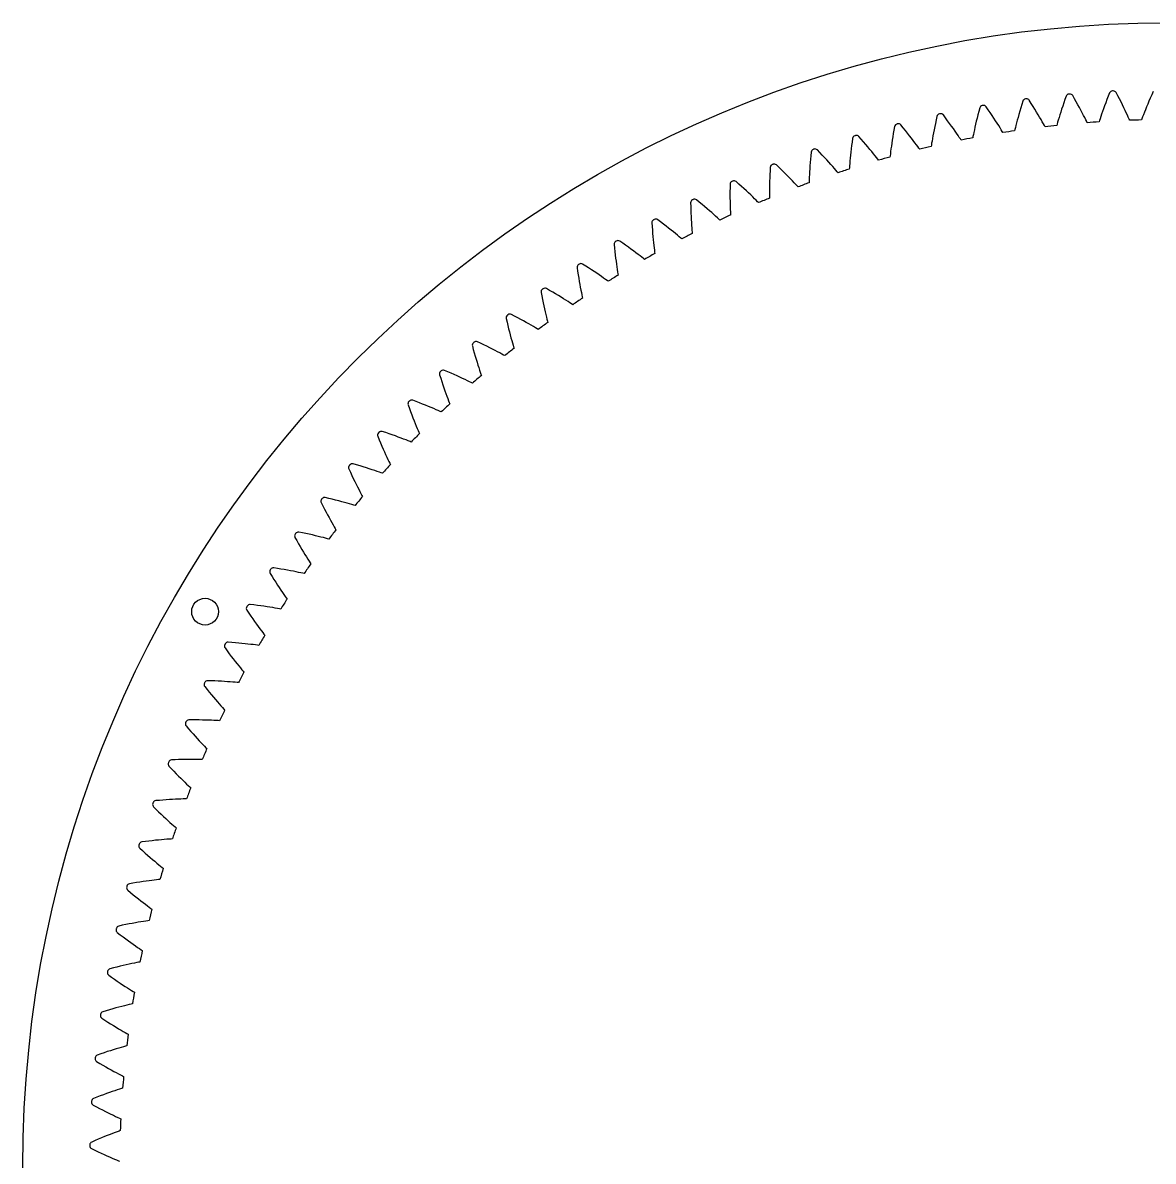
# Model space of a CAD drawing. Header units: millimetres. Extents: x -86 to 86, y -86 to 86.
# Drawn here: x -85.7 to -1.1, y 0.4 to 85.7 of the extents above; entities that cross this region are included whole.
import ezdxf

# ---------------------------------------------------------------- set-up
doc = ezdxf.new("R2010")
doc.units = ezdxf.units.MM

msp = doc.modelspace()

# ---------------------------------------------------------------- linework, layer by layer
at = {"layer": 'holes'}
msp.add_circle((-72.021518, 41.581643), 1, dxfattribs=at)
at = {"layer": 'outer'}
msp.add_circle((0, 0), 85.663286, dxfattribs=at)
at = {"layer": 'output_ring'}
for p, q in [((-7.579209, 80.168889), (-7.670184, 79.912861)), ((-6.953675, 79.978393), (-7.089586, 80.21367)), ((-4.425368, 80.158051), (-4.521772, 79.913331)), ((-4.324092, 80.410182), (-4.425368, 80.158051)), ((-3.706792, 80.194493), (-3.833057, 80.435084)), ((-3.586125, 79.960781), (-3.706792, 80.194493)), ((-1.173282, 80.271542), (-1.279523, 80.030929)), ((-1.061871, 80.519361), (-1.173282, 80.271542)), ((-14.046757, 79.291763), (-14.1167, 79.029209)), ((-13.407851, 79.152552), (-13.562369, 79.37605)), ((-10.978667, 79.28465), (-11.050324, 79.041342)), ((-10.902398, 79.536374), (-10.978667, 79.28465)), ((-10.821873, 79.795878), (-10.902398, 79.536374)), ((-10.189134, 79.63089), (-10.334467, 79.860465)), ((-10.049936, 79.407718), (-10.189134, 79.63089)), ((-9.917382, 79.19147), (-10.049936, 79.407718)), ((-7.83805, 79.42423), (-7.914523, 79.192954)), ((-7.756591, 79.664435), (-7.83805, 79.42423)), ((-7.670184, 79.912861), (-7.756591, 79.664435)), ((-6.823636, 79.749764), (-6.953675, 79.978393)), ((-6.699955, 79.528322), (-6.823636, 79.749764)), ((-6.582796, 79.314756), (-6.699955, 79.528322)), ((-6.47239, 79.109909), (-6.582796, 79.314756)), ((-4.698681, 79.448638), (-4.779012, 79.230238)), ((-4.612898, 79.676625), (-4.698681, 79.448638)), ((-4.521772, 79.913331), (-4.612898, 79.676625)), ((-3.47152, 79.734509), (-3.586125, 79.960781)), ((-3.363112, 79.51637), (-3.47152, 79.734509)), ((-3.261098, 79.307218), (-3.363112, 79.51637)), ((-3.165759, 79.108136), (-3.261098, 79.307218)), ((-1.564235, 79.358822), (-1.647299, 79.154315)), ((-1.475119, 79.573788), (-1.564235, 79.358822)), ((-1.380167, 79.798111), (-1.475119, 79.573788)), ((-1.279523, 80.030929), (-1.380167, 79.798111)), ((-17.248562, 78.657372), (-17.307807, 78.392199)), ((-16.604539, 78.544168), (-16.767988, 78.761219)), ((-16.447726, 78.333002), (-16.604539, 78.544168)), ((-14.244442, 78.528589), (-14.301934, 78.291879)), ((-14.182704, 78.774601), (-14.244442, 78.528589)), ((-14.1167, 79.029209), (-14.182704, 78.774601)), ((-13.259724, 78.935205), (-13.407851, 79.152552)), ((-13.118515, 78.724507), (-13.259724, 78.935205)), ((-12.984446, 78.52113), (-13.118515, 78.724507)), ((-12.857813, 78.325897), (-12.984446, 78.52113)), ((-11.179741, 78.582968), (-11.237384, 78.369895)), ((-11.117361, 78.807157), (-11.179741, 78.582968)), ((-11.050324, 79.041342), (-11.117361, 78.807157)), ((-9.791665, 78.982827), (-9.917382, 79.19147)), ((-9.673048, 78.782623), (-9.791665, 78.982827)), ((-9.5619, 78.591916), (-9.673048, 78.782623)), ((-9.458756, 78.412108), (-9.5619, 78.591916)), ((-9.364441, 78.245174), (-9.458756, 78.412108)), ((-8.113, 78.562752), (-8.168071, 78.379096)), ((-8.052167, 78.760915), (-8.113, 78.562752)), ((-7.985937, 78.971478), (-8.052167, 78.760915)), ((-7.914523, 79.192954), (-7.985937, 78.971478)), ((-6.369062, 78.914854), (-6.47239, 79.109909)), ((-6.27329, 78.731014), (-6.369062, 78.914854)), ((-6.185817, 78.560395), (-6.27329, 78.731014)), ((-6.107898, 78.40612), (-6.185817, 78.560395)), ((-6.042061, 78.273998), (-6.107898, 78.40612)), ((-5.040323, 78.48198), (-5.086817, 78.341877)), ((-4.985003, 78.645723), (-5.040323, 78.48198)), ((-4.922534, 78.826997), (-4.985003, 78.645723)), ((-4.853721, 79.022532), (-4.922534, 78.826997)), ((-4.779012, 79.230238), (-4.853721, 79.022532)), ((-3.077517, 78.920565), (-3.165759, 79.108136)), ((-2.99703, 78.746542), (-3.077517, 78.920565)), ((-2.925427, 78.589236), (-2.99703, 78.746542)), ((-2.864998, 78.454554), (-2.925427, 78.589236)), ((-2.824123, 78.362413), (-2.864998, 78.454554)), ((-1.907788, 78.483665), (-1.942989, 78.38921)), ((-1.855655, 78.621769), (-1.907788, 78.483665)), ((-1.793744, 78.783136), (-1.855655, 78.621769)), ((-1.723981, 78.961729), (-1.793744, 78.783136)), ((-1.647299, 79.154315), (-1.723981, 78.961729)), ((-20.470478, 77.626391), (-20.515646, 77.367274)), ((-20.422028, 77.893747), (-20.470478, 77.626391)), ((-19.773947, 77.806735), (-19.946057, 78.016985)), ((-19.608704, 77.602098), (-19.773947, 77.806735)), ((-19.450896, 77.403527), (-19.608704, 77.602098)), ((-17.463009, 77.647968), (-17.507028, 77.419465)), ((-17.415157, 77.886814), (-17.463009, 77.647968)), ((-17.363439, 78.135125), (-17.415157, 77.886814)), ((-17.307807, 78.392199), (-17.363439, 78.135125)), ((-16.298094, 78.128199), (-16.447726, 78.333002)), ((-16.155893, 77.930423), (-16.298094, 78.128199)), ((-16.021452, 77.740482), (-16.155893, 77.930423)), ((-15.895225, 77.559403), (-16.021452, 77.740482)), ((-15.777859, 77.388539), (-15.895225, 77.559403)), ((-14.448723, 77.647673), (-14.488739, 77.46016)), ((-14.404138, 77.850112), (-14.448723, 77.647673)), ((-14.355178, 78.065347), (-14.404138, 77.850112)), ((-14.301934, 78.291879), (-14.355178, 78.065347)), ((-12.739027, 78.139851), (-12.857813, 78.325897)), ((-12.628682, 77.964371), (-12.739027, 78.139851)), ((-12.527679, 77.801396), (-12.628682, 77.964371)), ((-12.437522, 77.653938), (-12.527679, 77.801396)), ((-12.361201, 77.527582), (-12.437522, 77.653938)), ((-11.414592, 77.672598), (-11.438074, 77.57457)), ((-11.379597, 77.816006), (-11.414592, 77.672598)), ((-11.337719, 77.983692), (-11.379597, 77.816006)), ((-11.290136, 78.169429), (-11.337719, 77.983692)), ((-11.237384, 78.369895), (-11.290136, 78.169429)), ((-9.280334, 78.094183), (-9.364441, 78.245174)), ((-9.209196, 77.964838), (-9.280334, 78.094183)), ((-9.160993, 77.87631), (-9.209196, 77.964838)), ((-8.257488, 78.071373), (-8.284923, 77.974377)), ((-8.21671, 78.213245), (-8.257488, 78.071373)), ((-8.168071, 78.379096), (-8.21671, 78.213245)), ((-5.997485, 78.183589), (-6.042061, 78.273998)), ((-5.086817, 78.341877), (-5.118161, 78.246072)), ((-23.599516, 76.733043), (-23.634146, 76.472308)), ((-23.561941, 77.002143), (-23.599516, 76.733043)), ((-22.910865, 76.941467), (-23.091355, 77.144568)), ((-22.737465, 76.743694), (-22.910865, 76.941467)), ((-22.57174, 76.551682), (-22.737465, 76.743694)), ((-20.595392, 76.876482), (-20.630115, 76.646382)), ((-20.557259, 77.11707), (-20.595392, 76.876482)), ((-20.515646, 77.367274), (-20.557259, 77.11707)), ((-19.300797, 77.211676), (-19.450896, 77.403527)), ((-19.158769, 77.02734), (-19.300797, 77.211676)), ((-19.025307, 76.851525), (-19.158769, 77.02734)), ((-18.901113, 76.685557), (-19.025307, 76.851525)), ((-17.615955, 76.809362), (-17.644116, 76.638837)), ((-17.58357, 76.998343), (-17.615955, 76.809362)), ((-17.547226, 77.202423), (-17.58357, 76.998343)), ((-17.507028, 77.419465), (-17.547226, 77.202423)), ((-15.670334, 77.229791), (-15.777859, 77.388539)), ((-15.574275, 77.086108), (-15.670334, 77.229791)), ((-15.492896, 76.962949), (-15.574275, 77.086108)), ((-15.437682, 76.878614), (-15.492896, 76.962949)), ((-14.552942, 77.146207), (-14.572432, 77.047308)), ((-14.523788, 77.290916), (-14.552942, 77.146207)), ((-14.488739, 77.46016), (-14.523788, 77.290916)), ((-12.30945, 77.44108), (-12.361201, 77.527582)), ((-26.663141, 75.984025), (-26.68978, 75.713623)), ((-26.010142, 75.949783), (-26.198714, 76.145404)), ((-25.828869, 75.7592), (-26.010142, 75.949783)), ((-23.693936, 75.978688), (-23.719306, 75.74737)), ((-23.665585, 76.220624), (-23.693936, 75.978688)), ((-23.634146, 76.472308), (-23.665585, 76.220624)), ((-22.413989, 76.366071), (-22.57174, 76.551682)), ((-22.264607, 76.187642), (-22.413989, 76.366071)), ((-22.12413, 76.01738), (-22.264607, 76.187642)), ((-21.993312, 75.856582), (-22.12413, 76.01738)), ((-21.873284, 75.707063), (-21.993312, 75.856582)), ((-20.735454, 75.86084), (-20.752793, 75.714245)), ((-20.714227, 76.032367), (-20.735454, 75.86084)), ((-20.689528, 76.222505), (-20.714227, 76.032367)), ((-20.661483, 76.42789), (-20.689528, 76.222505)), ((-20.630115, 76.646382), (-20.661483, 76.42789)), ((-18.787243, 76.531298), (-18.901113, 76.685557)), ((-18.68544, 76.391625), (-18.787243, 76.531298)), ((-18.599137, 76.271865), (-18.68544, 76.391625)), ((-18.540551, 76.189838), (-18.599137, 76.271865)), ((-17.667381, 76.493065), (-17.682847, 76.393457)), ((-17.644116, 76.638837), (-17.667381, 76.493065)), ((-29.066683, 74.833314), (-29.263028, 75.021132)), ((-26.735028, 75.198947), (-26.753552, 74.956061)), ((-26.713815, 75.451699), (-26.735028, 75.198947)), ((-26.68978, 75.713623), (-26.713815, 75.451699)), ((-25.655498, 75.574062), (-25.828869, 75.7592)), ((-25.490355, 75.394996), (-25.655498, 75.574062)), ((-25.333865, 75.222768), (-25.490355, 75.394996)), ((-25.186603, 75.058339), (-25.333865, 75.222768)), ((-25.049376, 74.902974), (-25.186603, 75.058339)), ((-23.778466, 75.13045), (-23.792724, 74.958204)), ((-23.761492, 75.321433), (-23.778466, 75.13045)), ((-23.741794, 75.527786), (-23.761492, 75.321433)), ((-23.719306, 75.74737), (-23.741794, 75.527786)), ((-21.765905, 75.571631), (-21.873284, 75.707063)), ((-21.674819, 75.455467), (-21.765905, 75.571631)), ((-21.612957, 75.375881), (-21.674819, 75.455467)), ((-20.752793, 75.714245), (-20.76421, 75.614092)), ((-29.749594, 74.307123), (-29.760546, 74.053719)), ((-29.736193, 74.569805), (-29.749594, 74.307123)), ((-29.720534, 74.841065), (-29.736193, 74.569805)), ((-28.877836, 74.650234), (-29.066683, 74.833314)), ((-28.697105, 74.472274), (-28.877836, 74.650234)), ((-28.524841, 74.300048), (-28.697105, 74.472274)), ((-28.3615, 74.134303), (-28.524841, 74.300048)), ((-26.794417, 74.296608), (-26.803637, 74.105095)), ((-26.783098, 74.50359), (-26.794417, 74.296608)), ((-26.769527, 74.723905), (-26.783098, 74.50359)), ((-26.753552, 74.956061), (-26.769527, 74.723905)), ((-24.923388, 74.758443), (-25.049376, 74.902974)), ((-24.810608, 74.627473), (-24.923388, 74.758443)), ((-24.71489, 74.515096), (-24.810608, 74.627473)), ((-24.649853, 74.438083), (-24.71489, 74.515096)), ((-23.804109, 74.811027), (-23.811457, 74.710494)), ((-23.792724, 74.958204), (-23.804109, 74.811027)), ((-32.733749, 73.30347), (-32.736494, 73.04046)), ((-32.729096, 73.575141), (-32.733749, 73.30347)), ((-32.075468, 73.593895), (-32.279263, 73.773601)), ((-31.879357, 73.418618), (-32.075468, 73.593895)), ((-31.691562, 73.248128), (-31.879357, 73.418618)), ((-29.780397, 73.356984), (-29.783318, 73.149714)), ((-29.775765, 73.577669), (-29.780397, 73.356984)), ((-29.769212, 73.810282), (-29.775765, 73.577669)), ((-29.760546, 74.053719), (-29.769212, 73.810282)), ((-28.207695, 73.975977), (-28.3615, 74.134303)), ((-28.064285, 73.826301), (-28.207695, 73.975977)), ((-27.932542, 73.686994), (-28.064285, 73.826301)), ((-27.814548, 73.560703), (-27.932542, 73.686994)), ((-27.714354, 73.452297), (-27.814548, 73.560703)), ((-27.646249, 73.377982), (-27.714354, 73.452297)), ((-26.816314, 73.784894), (-26.819582, 73.684146)), ((-26.810903, 73.932412), (-26.816314, 73.784894)), ((-26.803637, 74.105095), (-26.810903, 73.932412)), ((-32.736494, 73.04046), (-32.737168, 72.786821)), ((-32.737168, 72.786821), (-32.735961, 72.543232)), ((-32.735961, 72.543232), (-32.733082, 72.310545)), ((-31.51246, 73.083025), (-31.691562, 73.248128)), ((-31.342536, 72.924036), (-31.51246, 73.083025)), ((-31.182442, 72.772072), (-31.342536, 72.924036)), ((-31.033083, 72.628331), (-31.182442, 72.772072)), ((-30.895804, 72.494478), (-31.033083, 72.628331)), ((-30.772789, 72.373072), (-30.895804, 72.494478)), ((-29.78477, 72.957985), (-29.785032, 72.785149)), ((-29.785032, 72.785149), (-29.78446, 72.637534)), ((-29.783318, 73.149714), (-29.78477, 72.957985)), ((-29.78446, 72.637534), (-29.783642, 72.536736)), ((-35.683884, 72.188334), (-35.677524, 71.916697)), ((-35.677524, 71.916697), (-35.669608, 71.653792)), ((-35.669608, 71.653792), (-35.660002, 71.400334)), ((-35.031554, 72.233561), (-35.242464, 72.404861)), ((-34.8285, 72.066375), (-35.031554, 72.233561)), ((-34.633951, 71.903636), (-34.8285, 72.066375)), ((-34.448304, 71.745927), (-34.633951, 71.903636)), ((-34.272077, 71.593954), (-34.448304, 71.745927)), ((-34.105956, 71.448604), (-34.272077, 71.593954)), ((-32.733082, 72.310545), (-32.728766, 72.089854)), ((-32.728766, 72.089854), (-32.723286, 71.882636)), ((-32.723286, 71.882636), (-32.716966, 71.691005)), ((-32.716966, 71.691005), (-32.710224, 71.518301)), ((-30.668284, 72.268816), (-30.772789, 72.373072)), ((-30.597223, 72.197322), (-30.668284, 72.268816)), ((-37.930082, 70.754547), (-38.147761, 70.917159)), ((-37.72042, 70.595728), (-37.930082, 70.754547)), ((-35.660002, 71.400334), (-35.648925, 71.156994)), ((-35.648925, 71.156994), (-35.636618, 70.924615)), ((-35.636618, 70.924615), (-35.623363, 70.70428)), ((-33.950895, 71.311033), (-34.105956, 71.448604)), ((-33.808304, 71.182853), (-33.950895, 71.311033)), ((-33.680469, 71.066533), (-33.808304, 71.182853)), ((-33.571825, 70.966597), (-33.680469, 71.066533)), ((-33.497926, 70.898042), (-33.571825, 70.966597)), ((-32.710224, 71.518301), (-32.70367, 71.370829)), ((-32.70367, 71.370829), (-32.698768, 71.270148)), ((-38.580044, 70.682921), (-38.56268, 70.411765)), ((-38.56268, 70.411765), (-38.544116, 70.149397)), ((-38.544116, 70.149397), (-38.524248, 69.896536)), ((-38.524248, 69.896536), (-38.503318, 69.653846)), ((-37.519435, 70.441006), (-37.72042, 70.595728)), ((-37.32755, 70.29095), (-37.519435, 70.441006)), ((-37.145309, 70.146244), (-37.32755, 70.29095)), ((-36.973434, 70.007745), (-37.145309, 70.146244)), ((-36.812925, 69.876572), (-36.973434, 70.007745)), ((-35.623363, 70.70428), (-35.609489, 70.497454)), ((-35.609489, 70.497454), (-35.595408, 70.306237)), ((-35.595408, 70.306237), (-35.581673, 70.133948)), ((-35.581673, 70.133948), (-35.569148, 69.986863)), ((-35.569148, 69.986863), (-35.56017, 69.886463)), ((-41.412817, 69.061376), (-41.384479, 68.791147)), ((-40.766291, 69.159284), (-40.990382, 69.31294)), ((-40.550365, 69.009091), (-40.766291, 69.159284)), ((-38.503318, 69.653846), (-38.481604, 69.422156)), ((-38.481604, 69.422156), (-38.45943, 69.202539)), ((-38.45943, 69.202539), (-38.437186, 68.996445)), ((-36.665256, 69.754276), (-36.812925, 69.876572)), ((-36.532813, 69.643231), (-36.665256, 69.754276)), ((-36.420208, 69.54778), (-36.532813, 69.643231)), ((-36.343592, 69.482276), (-36.420208, 69.54778)), ((-41.384479, 68.791147), (-41.355297, 68.529747)), ((-41.355297, 68.529747), (-41.325198, 68.277899)), ((-41.325198, 68.277899), (-41.29445, 68.036256)), ((-40.343276, 68.862642), (-40.550365, 69.009091)), ((-40.145467, 68.720486), (-40.343276, 68.862642)), ((-39.957511, 68.583284), (-40.145467, 68.720486)), ((-39.780165, 68.451864), (-39.957511, 68.583284)), ((-39.614472, 68.327303), (-39.780165, 68.451864)), ((-39.461968, 68.211092), (-39.614472, 68.327303)), ((-39.325134, 68.105506), (-39.461968, 68.211092)), ((-38.437186, 68.996445), (-38.415368, 68.805956)), ((-38.415368, 68.805956), (-38.394661, 68.634365)), ((-38.394661, 68.634365), (-38.376186, 68.487909)), ((-38.376186, 68.487909), (-38.363147, 68.387955)), ((-44.177548, 67.326364), (-44.138282, 67.057506)), ((-43.535522, 67.450392), (-43.765655, 67.594841)), ((-43.313687, 67.309074), (-43.535522, 67.450392)), ((-41.29445, 68.036256), (-41.263364, 67.805636)), ((-41.263364, 67.805636), (-41.232309, 67.587099)), ((-41.232309, 67.587099), (-41.201731, 67.382076)), ((-41.201731, 67.382076), (-41.172211, 67.192627)), ((-39.208753, 68.014697), (-39.325134, 68.105506)), ((-39.129545, 67.952352), (-39.208753, 68.014697)), ((-44.138282, 67.057506), (-44.098532, 66.797502)), ((-44.098532, 66.797502), (-44.05825, 66.547081)), ((-44.05825, 66.547081), (-44.017735, 66.306883)), ((-43.100832, 67.171137), (-43.313687, 67.309074)), ((-42.897425, 67.037113), (-43.100832, 67.171137)), ((-42.704064, 66.907641), (-42.897425, 67.037113)), ((-42.521537, 66.783517), (-42.704064, 66.907641)), ((-42.350932, 66.665773), (-42.521537, 66.783517)), ((-42.193844, 66.555838), (-42.350932, 66.665773)), ((-42.052843, 66.455884), (-42.193844, 66.555838)), ((-41.172211, 67.192627), (-41.144568, 67.022016)), ((-41.144568, 67.022016), (-41.120172, 66.876429)), ((-41.120172, 66.876429), (-41.103093, 66.777085)), ((-46.233224, 65.630679), (-46.469022, 65.765683)), ((-46.005844, 65.498467), (-46.233224, 65.630679)), ((-44.017735, 66.306883), (-43.977329, 66.077712)), ((-43.977329, 66.077712), (-43.937443, 65.860613)), ((-43.937443, 65.860613), (-43.898581, 65.656997)), ((-43.898581, 65.656997), (-43.861408, 65.4689)), ((-41.932878, 66.369866), (-42.052843, 66.455884)), ((-41.851208, 66.310781), (-41.932878, 66.369866)), ((-46.869696, 65.480735), (-46.819567, 65.213688)), ((-46.819567, 65.213688), (-46.769312, 64.95551)), ((-46.769312, 64.95551), (-46.718915, 64.706927)), ((-45.787574, 65.36927), (-46.005844, 65.498467)), ((-45.578903, 65.2436), (-45.787574, 65.36927)), ((-45.380453, 65.12207), (-45.578903, 65.2436)), ((-45.193046, 65.005444), (-45.380453, 65.12207)), ((-45.01781, 64.894711), (-45.193046, 65.005444)), ((-44.856396, 64.791232), (-45.01781, 64.894711)), ((-44.71146, 64.697074), (-44.856396, 64.791232)), ((-43.861408, 65.4689), (-43.826873, 65.29955)), ((-43.826873, 65.29955), (-43.796598, 65.155071)), ((-43.796598, 65.155071), (-43.775507, 65.056501)), ((-46.718915, 64.706927), (-46.668699, 64.468567)), ((-46.668699, 64.468567), (-46.619039, 64.241223)), ((-46.619039, 64.241223), (-46.570387, 64.025918)), ((-46.570387, 64.025918), (-46.523306, 63.824045)), ((-44.588108, 64.615989), (-44.71146, 64.697074)), ((-44.50411, 64.560263), (-44.588108, 64.615989)), ((-49.484838, 63.527521), (-49.423927, 63.262725)), ((-49.423927, 63.262725), (-49.363251, 63.006796)), ((-48.854964, 63.703136), (-49.09604, 63.828473)), ((-48.622413, 63.580247), (-48.854964, 63.703136)), ((-48.399087, 63.460001), (-48.622413, 63.580247)), ((-48.185494, 63.342891), (-48.399087, 63.460001)), ((-47.982283, 63.229503), (-48.185494, 63.342891)), ((-47.790303, 63.120568), (-47.982283, 63.229503)), ((-47.610724, 63.017027), (-47.790303, 63.120568)), ((-46.523306, 63.824045), (-46.478541, 63.637609)), ((-46.478541, 63.637609), (-46.437172, 63.469797)), ((-46.437172, 63.469797), (-46.401066, 63.326664)), ((-46.401066, 63.326664), (-46.375998, 63.22903)), ((-49.363251, 63.006796), (-49.302822, 62.760459)), ((-49.302822, 62.760459), (-49.242987, 62.524331)), ((-49.242987, 62.524331), (-49.184155, 62.299185)), ((-49.184155, 62.299185), (-49.126817, 62.086029)), ((-47.445249, 62.920175), (-47.610724, 63.017027)), ((-47.296616, 62.831968), (-47.445249, 62.920175)), ((-47.170079, 62.755948), (-47.296616, 62.831968)), ((-47.083892, 62.703672), (-47.170079, 62.755948)), ((-52.018675, 61.469932), (-51.947084, 61.207822)), ((-51.396437, 61.670928), (-51.642393, 61.786393)), ((-51.159096, 61.557564), (-51.396437, 61.670928)), ((-50.931081, 61.446468), (-51.159096, 61.557564)), ((-50.712917, 61.33811), (-50.931081, 61.446468)), ((-49.126817, 62.086029), (-49.071594, 61.88623)), ((-49.071594, 61.88623), (-49.01931, 61.701761)), ((-49.01931, 61.701761), (-48.971174, 61.535764)), ((-48.971174, 61.535764), (-48.929297, 61.394211)), ((-48.929297, 61.394211), (-48.900293, 61.297673)), ((-51.947084, 61.207822), (-51.876086, 60.954561)), ((-51.876086, 60.954561), (-51.805723, 60.710876)), ((-51.805723, 60.710876), (-51.736368, 60.477366)), ((-50.505278, 61.233051), (-50.712917, 61.33811)), ((-50.309041, 61.131985), (-50.505278, 61.233051)), ((-50.125413, 61.035807), (-50.309041, 61.131985)), ((-49.956149, 60.94574), (-50.125413, 61.035807)), ((-49.804064, 60.863629), (-49.956149, 60.94574)), ((-49.67455, 60.792799), (-49.804064, 60.863629)), ((-49.586316, 60.744059), (-49.67455, 60.792799)), ((-51.736368, 60.477366), (-51.66846, 60.25479)), ((-51.66846, 60.25479), (-51.602532, 60.044133)), ((-51.602532, 60.044133), (-51.539257, 59.846735)), ((-51.539257, 59.846735), (-51.47954, 59.664537)), ((-51.47954, 59.664537), (-51.424717, 59.500627)), ((-54.467047, 59.311347), (-54.384892, 59.052354)), ((-54.384892, 59.052354), (-54.303689, 58.802179)), ((-53.853464, 59.537395), (-54.103898, 59.642797)), ((-53.611725, 59.433743), (-53.853464, 59.537395)), ((-53.379394, 59.331978), (-53.611725, 59.433743)), ((-53.157019, 59.23255), (-53.379394, 59.331978)), ((-52.945292, 59.135992), (-53.157019, 59.23255)), ((-52.745121, 59.042962), (-52.945292, 59.135992)), ((-52.557746, 58.954305), (-52.745121, 59.042962)), ((-52.384971, 58.871171), (-52.557746, 58.954305)), ((-52.229684, 58.795291), (-52.384971, 58.871171)), ((-51.424717, 59.500627), (-51.377138, 59.360888)), ((-51.377138, 59.360888), (-51.344245, 59.265604)), ((-54.303689, 58.802179), (-54.223508, 58.561545)), ((-54.223508, 58.561545), (-54.144747, 58.331038)), ((-54.144747, 58.331038), (-54.067875, 58.111397)), ((-54.067875, 58.111397), (-53.993464, 57.903584)), ((-52.097406, 58.729768), (-52.229684, 58.795291)), ((-52.007269, 58.684644), (-52.097406, 58.729768)), ((-56.222011, 57.306042), (-56.476511, 57.401209)), ((-55.97627, 57.212272), (-56.222011, 57.306042)), ((-55.740006, 57.120006), (-55.97627, 57.212272)), ((-55.513784, 57.029672), (-55.740006, 57.120006)), ((-53.993464, 57.903584), (-53.922241, 57.708913)), ((-53.922241, 57.708913), (-53.85519, 57.529285)), ((-53.85519, 57.529285), (-53.793769, 57.367731)), ((-53.793769, 57.367731), (-53.740566, 57.230035)), ((-53.740566, 57.230035), (-53.703839, 57.136163)), ((-56.825929, 57.055315), (-56.733346, 56.799864)), ((-56.733346, 56.799864), (-56.642071, 56.553184)), ((-56.642071, 56.553184), (-56.552204, 56.315998)), ((-56.552204, 56.315998), (-56.464167, 56.088872)), ((-55.298318, 56.941773), (-55.513784, 57.029672)), ((-55.094541, 56.856932), (-55.298318, 56.941773)), ((-54.903728, 56.775941), (-55.094541, 56.856932)), ((-54.727725, 56.699877), (-54.903728, 56.775941)), ((-54.56949, 56.630353), (-54.727725, 56.699877)), ((-54.434665, 56.570244), (-54.56949, 56.630353)), ((-54.342774, 56.52881), (-54.434665, 56.570244)), ((-56.464167, 56.088872), (-56.378456, 55.872526)), ((-56.378456, 55.872526), (-56.295684, 55.6679)), ((-56.295684, 55.6679), (-56.216631, 55.476275)), ((-56.216631, 55.476275), (-56.142355, 55.299512)), ((-59.091446, 54.70554), (-58.988587, 54.454051)), ((-58.498186, 54.980536), (-58.756333, 55.065311)), ((-58.248846, 54.896801), (-58.498186, 54.980536)), ((-58.009037, 54.814186), (-58.248846, 54.896801)), ((-57.77934, 54.733094), (-58.009037, 54.814186)), ((-57.560489, 54.653999), (-57.77934, 54.733094)), ((-57.353441, 54.577486), (-57.560489, 54.653999)), ((-57.159502, 54.504294), (-57.353441, 54.577486)), ((-56.142355, 55.299512), (-56.074438, 55.14058)), ((-56.074438, 55.14058), (-56.015699, 55.005153)), ((-56.015699, 55.005153), (-55.975197, 54.912846)), ((-58.988587, 54.454051), (-58.88739, 54.211273)), ((-58.88739, 54.211273), (-58.787985, 53.977923)), ((-58.787985, 53.977923), (-58.690815, 53.754552)), ((-58.690815, 53.754552), (-58.596408, 53.541857)), ((-56.980562, 54.435426), (-57.159502, 54.504294)), ((-56.819639, 54.372371), (-56.980562, 54.435426)), ((-56.682489, 54.317775), (-56.819639, 54.372371)), ((-56.588994, 54.280099), (-56.682489, 54.317775)), ((-58.596408, 53.541857), (-58.505411, 53.340754)), ((-58.505411, 53.340754), (-58.418657, 53.15249)), ((-58.418657, 53.15249), (-58.337279, 52.978882)), ((-58.337279, 52.978882), (-58.262976, 52.822833)), ((-61.259876, 52.265885), (-61.14691, 52.01877)), ((-61.14691, 52.01877), (-61.035957, 51.780293)), ((-60.678247, 52.564697), (-60.939618, 52.63894)), ((-60.425719, 52.491135), (-60.678247, 52.564697)), ((-60.182759, 52.418307), (-60.425719, 52.491135)), ((-59.949965, 52.346589), (-60.182759, 52.418307)), ((-59.728088, 52.276429), (-59.949965, 52.346589)), ((-59.51811, 52.208369), (-59.728088, 52.276429)), ((-59.321364, 52.143097), (-59.51811, 52.208369)), ((-59.13978, 52.081537), (-59.321364, 52.143097)), ((-58.976434, 52.025055), (-59.13978, 52.081537)), ((-58.837184, 51.976063), (-58.976434, 52.025055)), ((-58.262976, 52.822833), (-58.198797, 52.689898)), ((-58.198797, 52.689898), (-58.154589, 52.599308)), ((-61.035957, 51.780293), (-60.927177, 51.551164)), ((-60.927177, 51.551164), (-60.821035, 51.331913)), ((-60.821035, 51.331913), (-60.718086, 51.12322)), ((-58.742239, 51.942206), (-58.837184, 51.976063)), ((-60.718086, 51.12322), (-60.619014, 50.925969)), ((-60.619014, 50.925969), (-60.524702, 50.741376)), ((-60.524702, 50.741376), (-60.436355, 50.571208)), ((-60.436355, 50.571208), (-60.355789, 50.418298)), ((-60.355789, 50.418298), (-60.286276, 50.288073)), ((-60.286276, 50.288073), (-60.238432, 50.199349)), ((-63.327656, 49.740356), (-63.204768, 49.498023)), ((-63.204768, 49.498023), (-63.084242, 49.264239)), ((-62.758615, 50.062494), (-63.02278, 50.126084)), ((-62.503313, 49.999227), (-62.758615, 50.062494)), ((-62.257602, 49.936304), (-62.503313, 49.999227)), ((-62.022092, 49.87408), (-62.257602, 49.936304)), ((-61.797554, 49.812969), (-62.022092, 49.87408)), ((-61.58499, 49.753474), (-61.797554, 49.812969)), ((-61.38576, 49.696229), (-61.58499, 49.753474)), ((-61.201831, 49.642078), (-61.38576, 49.696229)), ((-61.03633, 49.592262), (-61.201831, 49.642078)), ((-60.895209, 49.548954), (-61.03633, 49.592262)), ((-60.79897, 49.518972), (-60.895209, 49.548954)), ((-63.084242, 49.264239), (-62.966267, 49.039705)), ((-62.966267, 49.039705), (-62.851326, 48.824937)), ((-62.851326, 48.824937), (-62.740004, 48.620586)), ((-62.740004, 48.620586), (-62.63302, 48.427513)), ((-62.63302, 48.427513), (-62.531305, 48.246893)), ((-62.531305, 48.246893), (-62.436134, 48.080445)), ((-62.436134, 48.080445), (-62.349438, 47.930926)), ((-62.349438, 47.930926), (-62.274704, 47.803625)), ((-62.274704, 47.803625), (-62.223304, 47.716913)), ((-65.291389, 47.133105), (-65.158782, 46.895951)), ((-65.158782, 46.895951), (-65.028881, 46.667243)), ((-64.73587, 47.478038), (-65.002395, 47.530871)), ((-64.478214, 47.42517), (-64.73587, 47.478038)), ((-64.230155, 47.372256), (-64.478214, 47.42517)), ((-63.992317, 47.319627), (-64.230155, 47.372256)), ((-63.765487, 47.267666), (-63.992317, 47.319627)), ((-63.550686, 47.216834), (-63.765487, 47.267666)), ((-63.349301, 47.16771), (-63.550686, 47.216834)), ((-63.163328, 47.121058), (-63.349301, 47.16771)), ((-62.995944, 47.07799), (-63.163328, 47.121058)), ((-62.853184, 47.040436), (-62.995944, 47.07799)), ((-62.755809, 47.014379), (-62.853184, 47.040436)), ((-65.028881, 46.667243), (-64.901902, 46.447675)), ((-64.901902, 46.447675), (-64.778353, 46.237741)), ((-64.778353, 46.237741), (-64.658841, 46.03807)), ((-64.658841, 46.03807), (-64.54412, 45.84949)), ((-64.54412, 45.84949), (-64.435168, 45.673141)), ((-64.435168, 45.673141), (-64.33333, 45.510687)), ((-64.33333, 45.510687), (-64.240646, 45.364804)), ((-64.240646, 45.364804), (-64.160815, 45.240636)), ((-64.160815, 45.240636), (-64.105943, 45.156079)), ((-67.147849, 44.448414), (-67.005739, 44.216828)), ((-66.606765, 44.815576), (-66.875212, 44.857565)), ((-66.347178, 44.773193), (-66.606765, 44.815576)), ((-66.097178, 44.730376), (-66.347178, 44.773193)), ((-65.857402, 44.687428), (-66.097178, 44.730376)), ((-65.628653, 44.644702), (-65.857402, 44.687428)), ((-65.411969, 44.602618), (-65.628653, 44.644702)), ((-65.208758, 44.561695), (-65.411969, 44.602618)), ((-65.021047, 44.522617), (-65.208758, 44.561695)), ((-64.852056, 44.486368), (-65.021047, 44.522617)), ((-64.707891, 44.45463), (-64.852056, 44.486368)), ((-64.60954, 44.432542), (-64.707891, 44.45463)), ((-67.005739, 44.216828), (-66.866676, 43.993572)), ((-66.866676, 43.993572), (-66.730904, 43.779331)), ((-66.730904, 43.779331), (-66.598949, 43.574576)), ((-66.598949, 43.574576), (-66.471443, 43.379913)), ((-66.471443, 43.379913), (-66.349174, 43.196137)), ((-66.349174, 43.196137), (-66.233165, 43.024348)), ((-66.233165, 43.024348), (-66.124828, 42.866154)), ((-66.124828, 42.866154), (-66.026308, 42.724148)), ((-66.026308, 42.724148), (-65.94151, 42.603317)), ((-68.368225, 42.079483), (-68.638153, 42.110558)), ((-68.107133, 42.047654), (-68.368225, 42.079483)), ((-67.855603, 42.015003), (-68.107133, 42.047654)), ((-67.614284, 41.981808), (-67.855603, 42.015003)), ((-67.383992, 41.948388), (-67.614284, 41.981808)), ((-67.16578, 41.915119), (-67.383992, 41.948388)), ((-66.961077, 41.882465), (-67.16578, 41.915119)), ((-66.771937, 41.851026), (-66.961077, 41.882465)), ((-66.601616, 41.821656), (-66.771937, 41.851026)), ((-66.456283, 41.795786), (-66.601616, 41.821656)), ((-66.357118, 41.777701), (-66.456283, 41.795786)), ((-65.94151, 42.603317), (-65.883256, 42.521053)), ((-68.893985, 41.690694), (-68.742607, 41.465058)), ((-68.742607, 41.465058), (-68.594611, 41.247621)), ((-68.594611, 41.247621), (-68.450268, 41.039058)), ((-68.450268, 41.039058), (-68.310123, 40.839819)), ((-68.310123, 40.839819), (-68.174833, 40.650482)), ((-68.174833, 40.650482), (-68.045217, 40.471813)), ((-68.045217, 40.471813), (-67.922342, 40.304866)), ((-67.922342, 40.304866), (-67.807682, 40.151193)), ((-67.807682, 40.151193), (-67.703488, 40.013295)), ((-70.017356, 39.274253), (-70.288321, 39.294363)), ((-69.755189, 39.253031), (-70.017356, 39.274253)), ((-69.502542, 39.230601), (-69.755189, 39.253031)), ((-69.260076, 39.207212), (-69.502542, 39.230601)), ((-69.028618, 39.183152), (-69.260076, 39.207212)), ((-67.703488, 40.013295), (-67.613863, 39.896001)), ((-67.613863, 39.896001), (-67.552324, 39.816164)), ((-70.526928, 38.864476), (-70.36653, 38.645161)), ((-70.36653, 38.645161), (-70.209844, 38.4339)), ((-70.209844, 38.4339), (-70.057167, 38.231358)), ((-68.809238, 39.158753), (-69.028618, 39.183152)), ((-68.60338, 39.134422), (-68.809238, 39.158753)), ((-68.413121, 39.110674), (-68.60338, 39.134422)), ((-68.241749, 39.08823), (-68.413121, 39.110674)), ((-68.095488, 39.068272), (-68.241749, 39.08823)), ((-67.995671, 39.05422), (-68.095488, 39.068272)), ((-70.057167, 38.231358), (-69.909063, 38.037962)), ((-69.909063, 38.037962), (-69.766212, 37.854263)), ((-69.766212, 37.854263), (-69.629462, 37.680993)), ((-69.629462, 37.680993), (-69.499922, 37.519164)), ((-69.499922, 37.519164), (-69.379128, 37.370263)), ((-69.379128, 37.370263), (-69.269432, 37.236702)), ((-69.269432, 37.236702), (-69.175127, 37.123135)), ((-69.175127, 37.123135), (-69.110403, 37.045859)), ((-72.043996, 35.974405), (-71.874842, 35.761769)), ((-71.551448, 36.404495), (-71.823006, 36.413608)), ((-71.288637, 36.393915), (-71.551448, 36.404495)), ((-71.035289, 36.381742), (-71.288637, 36.393915)), ((-70.792074, 36.368199), (-71.035289, 36.381742)), ((-70.559831, 36.353538), (-70.792074, 36.368199)), ((-70.339642, 36.33805), (-70.559831, 36.353538)), ((-70.132968, 36.322081), (-70.339642, 36.33805)), ((-69.941903, 36.306064), (-70.132968, 36.322081)), ((-69.769762, 36.290583), (-69.941903, 36.306064)), ((-69.622812, 36.276568), (-69.769762, 36.290583)), ((-69.522507, 36.266574), (-69.622812, 36.276568)), ((-71.874842, 35.761769), (-71.709723, 35.557032)), ((-71.709723, 35.557032), (-71.548963, 35.360843)), ((-71.548963, 35.360843), (-71.393144, 35.173608)), ((-71.393144, 35.173608), (-71.242965, 34.99585)), ((-71.242965, 34.99585), (-71.099305, 34.828264)), ((-71.099305, 34.828264), (-70.963313, 34.671817)), ((-70.963313, 34.671817), (-70.836585, 34.527934)), ((-70.836585, 34.527934), (-70.721566, 34.398928)), ((-70.721566, 34.398928), (-70.622736, 34.289276)), ((-70.622736, 34.289276), (-70.554933, 34.214686)), ((-72.967982, 33.474925), (-73.239686, 33.473025)), ((-72.704958, 33.475004), (-72.967982, 33.474925)), ((-72.451325, 33.473108), (-72.704958, 33.475004)), ((-72.207761, 33.469433), (-72.451325, 33.473108)), ((-71.975115, 33.464196), (-72.207761, 33.469433)), ((-71.754479, 33.457644), (-71.975115, 33.464196)), ((-71.547327, 33.450064), (-71.754479, 33.457644)), ((-71.35577, 33.441802), (-71.547327, 33.450064)), ((-71.183143, 33.43331), (-71.35577, 33.441802)), ((-71.035746, 33.425262), (-71.183143, 33.43331)), ((-70.935119, 33.419341), (-71.035746, 33.425262)), ((-73.442695, 33.025227), (-73.265063, 32.819622)), ((-73.265063, 32.819622), (-73.091782, 32.621744)), ((-73.091782, 32.621744), (-72.923205, 32.432231)), ((-72.923205, 32.432231), (-72.759925, 32.251465)), ((-72.759925, 32.251465), (-72.602666, 32.079939)), ((-72.602666, 32.079939), (-72.452333, 31.918313)), ((-72.452333, 31.918313), (-72.310112, 31.767505)), ((-72.310112, 31.767505), (-72.177657, 31.628876)), ((-72.177657, 31.628876), (-72.057504, 31.504637)), ((-72.057504, 31.504637), (-71.954312, 31.399081)), ((-71.954312, 31.399081), (-71.883543, 31.3273)), ((-74.720728, 30.021789), (-74.53491, 29.823551)), ((-74.26463, 30.490356), (-74.536034, 30.477447)), ((-74.001825, 30.501094), (-74.26463, 30.490356)), ((-73.748323, 30.509478), (-74.001825, 30.501094)), ((-73.504811, 30.515676), (-73.748323, 30.509478)), ((-73.272143, 30.519872), (-73.504811, 30.515676)), ((-73.051423, 30.522267), (-73.272143, 30.519872)), ((-72.844134, 30.523088), (-73.051423, 30.522267)), ((-72.652399, 30.522596), (-72.844134, 30.523088)), ((-72.47957, 30.521107), (-72.652399, 30.522596)), ((-72.331968, 30.519039), (-72.47957, 30.521107)), ((-72.231184, 30.5172), (-72.331968, 30.519039)), ((-74.53491, 29.823551), (-74.353753, 29.632858)), ((-74.353753, 29.632858), (-74.177633, 29.450333)), ((-74.177633, 29.450333), (-74.007162, 29.276332)), ((-74.007162, 29.276332), (-73.843081, 29.11132)), ((-73.843081, 29.11132), (-73.686321, 28.955919)), ((-73.686321, 28.955919), (-73.538106, 28.810999)), ((-73.538106, 28.810999), (-73.400142, 28.677852)), ((-73.400142, 28.677852), (-73.275053, 28.558584)), ((-73.275053, 28.558584), (-73.167668, 28.457296)), ((-73.167668, 28.457296), (-73.094047, 28.388442)), ((-75.439261, 27.455691), (-75.709919, 27.431794)), ((-75.177107, 27.477071), (-75.439261, 27.455691)), ((-74.924153, 27.495721), (-75.177107, 27.477071)), ((-74.681092, 27.511783), (-74.924153, 27.495721)), ((-74.448786, 27.525404), (-74.681092, 27.511783)), ((-74.228344, 27.536742), (-74.448786, 27.525404)), ((-74.021258, 27.545962), (-74.228344, 27.536742)), ((-73.829661, 27.553241), (-74.021258, 27.545962)), ((-73.656914, 27.558757), (-73.829661, 27.553241)), ((-73.509349, 27.562673), (-73.656914, 27.558757)), ((-73.408573, 27.56492), (-73.509349, 27.562673)), ((-75.875996, 26.969026), (-75.682296, 26.778481)), ((-75.682296, 26.778481), (-75.49356, 26.595286)), ((-75.49356, 26.595286), (-75.310188, 26.420048)), ((-75.310188, 26.420048), (-75.132806, 26.253099)), ((-75.132806, 26.253099), (-74.962172, 26.094872)), ((-74.962172, 26.094872), (-74.799243, 25.945951)), ((-74.799243, 25.945951), (-74.645277, 25.807157)), ((-74.645277, 25.807157), (-74.50203, 25.67971)), ((-74.50203, 25.67971), (-74.372211, 25.565609)), ((-74.372211, 25.565609), (-74.260809, 25.468756)), ((-74.260809, 25.468756), (-74.184459, 25.402942)), ((-76.906599, 23.871952), (-76.705337, 23.689413)), ((-76.489945, 24.375916), (-76.759412, 24.34107)), ((-76.228873, 24.407903), (-76.489945, 24.375916)), ((-75.976883, 24.436789), (-76.228873, 24.407903)), ((-75.734672, 24.462687), (-75.976883, 24.436789)), ((-75.503109, 24.485712), (-75.734672, 24.462687)), ((-75.283308, 24.505974), (-75.503109, 24.485712)), ((-75.076766, 24.523579), (-75.283308, 24.505974)), ((-74.885622, 24.538617), (-75.076766, 24.523579)), ((-74.71324, 24.551129), (-74.885622, 24.538617)), ((-74.565955, 24.561021), (-74.71324, 24.551129)), ((-74.465352, 24.56735), (-74.565955, 24.561021)), ((-76.705337, 23.689413), (-76.509331, 23.514018)), ((-76.509331, 23.514018), (-76.319009, 23.346355)), ((-76.319009, 23.346355), (-76.135006, 23.186732)), ((-76.135006, 23.186732), (-75.9581, 23.035549)), ((-75.9581, 23.035549), (-75.789271, 22.893354)), ((-75.789271, 22.893354), (-75.629806, 22.760913)), ((-75.629806, 22.760913), (-75.481512, 22.639376)), ((-75.481512, 22.639376), (-75.347175, 22.53063)), ((-75.347175, 22.53063), (-75.23194, 22.438372)), ((-75.23194, 22.438372), (-75.152985, 22.375706)), ((-76.904783, 21.337707), (-77.155396, 21.298633)), ((-76.663821, 21.3734), (-76.904783, 21.337707)), ((-76.433381, 21.405789), (-76.663821, 21.3734)), ((-76.214582, 21.434942), (-76.433381, 21.405789)), ((-76.008923, 21.460904), (-76.214582, 21.434942)), ((-75.818545, 21.483675), (-76.008923, 21.460904)), ((-75.646811, 21.503163), (-75.818545, 21.483675)), ((-75.500048, 21.519016), (-75.646811, 21.503163)), ((-75.399785, 21.529417), (-75.500048, 21.519016)), ((-77.810845, 20.735657), (-77.602351, 20.561424)), ((-77.414957, 21.256092), (-77.682791, 21.210354)), ((-77.602351, 20.561424), (-77.399398, 20.394116)), ((-77.155396, 21.298633), (-77.414957, 21.256092)), ((-77.399398, 20.394116), (-77.202437, 20.234304)), ((-77.202437, 20.234304), (-77.012117, 20.082268)), ((-77.012117, 20.082268), (-76.82923, 19.93838)), ((-76.82923, 19.93838), (-76.654776, 19.803143)), ((-76.654776, 19.803143), (-76.490076, 19.677273)), ((-76.490076, 19.677273), (-76.336978, 19.561846)), ((-76.336978, 19.561846), (-76.198344, 19.458633)), ((-76.198344, 19.458633), (-76.079465, 19.371121)), ((-76.079465, 19.371121), (-75.998035, 19.311706)), ((-78.212776, 18.101345), (-78.478536, 18.04479)), ((-77.955152, 18.154369), (-78.212776, 18.101345)), ((-77.706329, 18.203567), (-77.955152, 18.154369)), ((-77.467011, 18.248996), (-77.706329, 18.203567)), ((-77.238073, 18.290698), (-77.467011, 18.248996)), ((-77.020635, 18.328694), (-77.238073, 18.290698)), ((-76.816197, 18.362968), (-77.020635, 18.328694)), ((-76.626898, 18.393436), (-76.816197, 18.362968)), ((-76.456096, 18.419867), (-76.626898, 18.393436)), ((-76.310096, 18.441655), (-76.456096, 18.419867)), ((-76.210336, 18.45611), (-76.310096, 18.441655)), ((-78.587248, 17.565293), (-78.371864, 17.399653)), ((-78.371864, 17.399653), (-78.162298, 17.240707)), ((-78.162298, 17.240707), (-77.959023, 17.089008)), ((-77.959023, 17.089008), (-77.762697, 16.94481)), ((-77.762697, 16.94481), (-77.574129, 16.808451)), ((-77.574129, 16.808451), (-77.394338, 16.680395)), ((-77.394338, 16.680395), (-77.224672, 16.561304)), ((-77.224672, 16.561304), (-77.067022, 16.452176)), ((-77.067022, 16.452176), (-76.92432, 16.354666)), ((-76.92432, 16.354666), (-76.801992, 16.272043)), ((-76.801992, 16.272043), (-76.718221, 16.215977)), ((-76.895674, 15.352481), (-76.994766, 15.333994)), ((-78.882092, 14.916856), (-79.145342, 14.849578)), ((-78.626828, 14.980277), (-78.882092, 14.916856)), ((-78.380203, 15.039519), (-78.626828, 14.980277)), ((-78.142923, 15.094609), (-78.380203, 15.039519)), ((-77.915863, 15.145554), (-78.142923, 15.094609)), ((-77.700143, 15.192331), (-77.915863, 15.145554)), ((-77.497263, 15.234862), (-77.700143, 15.192331)), ((-77.309354, 15.272976), (-77.497263, 15.234862)), ((-77.139763, 15.306308), (-77.309354, 15.272976)), ((-76.994766, 15.333994), (-77.139763, 15.306308)), ((-79.234533, 14.366069), (-79.012613, 14.209294)), ((-79.012613, 14.209294), (-78.796778, 14.058972)), ((-78.796778, 14.058972), (-78.587521, 13.915635)), ((-78.587521, 13.915635), (-78.385513, 13.779512)), ((-78.385513, 13.779512), (-78.191574, 13.650907)), ((-78.191574, 13.650907), (-78.006742, 13.530242)), ((-78.006742, 13.530242), (-77.832388, 13.418124)), ((-77.832388, 13.418124), (-77.670446, 13.315474)), ((-77.670446, 13.315474), (-77.523909, 13.223828)), ((-77.523909, 13.223828), (-77.398333, 13.14623)), ((-77.398333, 13.14623), (-77.312359, 13.093605)), ((-78.465638, 11.975527), (-78.690447, 11.915422)), ((-78.251991, 12.031007), (-78.465638, 11.975527)), ((-78.051, 12.081725), (-78.251991, 12.031007)), ((-77.864791, 12.127423), (-78.051, 12.081725)), ((-77.69669, 12.1676), (-77.864791, 12.127423)), ((-77.552934, 12.20114), (-77.69669, 12.1676)), ((-77.454673, 12.223627), (-77.552934, 12.20114)), ((-79.751635, 11.143242), (-79.523544, 10.995589)), ((-79.421805, 11.70786), (-79.682112, 11.629969)), ((-79.169321, 11.781573), (-79.421805, 11.70786)), ((-78.925299, 11.850761), (-79.169321, 11.781573)), ((-78.690447, 11.915422), (-78.925299, 11.850761)), ((-79.523544, 10.995589), (-79.301794, 10.854137)), ((-79.301794, 10.854137), (-79.086901, 10.719399)), ((-79.086901, 10.719399), (-78.879543, 10.591574)), ((-78.879543, 10.591574), (-78.680551, 10.470934)), ((-78.680551, 10.470934), (-78.49098, 10.357859)), ((-78.49098, 10.357859), (-78.312226, 10.252899)), ((-78.312226, 10.252899), (-78.146257, 10.156896)), ((-78.146257, 10.156896), (-77.996126, 10.071264)), ((-77.996126, 10.071264), (-77.867509, 9.998819)), ((-77.867509, 9.998819), (-77.779473, 9.949721)), ((-79.581738, 8.563512), (-79.831027, 8.479627)), ((-79.340721, 8.642532), (-79.581738, 8.563512)), ((-79.108682, 8.716657), (-79.340721, 8.642532)), ((-78.886493, 8.785824), (-79.108682, 8.716657)), ((-78.67527, 8.849916), (-78.886493, 8.785824)), ((-78.4765, 8.908738), (-78.67527, 8.849916)), ((-78.292296, 8.961945), (-78.4765, 8.908738)), ((-78.125961, 9.008901), (-78.292296, 8.961945)), ((-77.983682, 9.048239), (-78.125961, 9.008901)), ((-77.886413, 9.07469), (-77.983682, 9.048239)), ((-80.137705, 7.902107), (-79.903818, 7.763819)), ((-79.831027, 8.479627), (-80.087964, 8.391251)), ((-79.903818, 7.763819), (-79.676518, 7.63147)), ((-79.676518, 7.63147), (-79.456341, 7.505551)), ((-79.456341, 7.505551), (-79.243973, 7.386234)), ((-79.243973, 7.386234), (-79.040256, 7.273757)), ((-79.040256, 7.273757), (-78.846258, 7.168457)), ((-78.846258, 7.168457), (-78.663398, 7.070828)), ((-78.663398, 7.070828), (-78.493674, 6.98163)), ((-78.493674, 6.98163), (-78.340196, 6.902152)), ((-78.340196, 6.902152), (-78.208749, 6.834979)), ((-78.208749, 6.834979), (-78.118796, 6.789489)), ((-80.109088, 5.237463), (-80.362232, 5.138746)), ((-79.863403, 5.331381), (-80.109088, 5.237463)), ((-79.625787, 5.420104), (-79.863403, 5.331381)), ((-79.396942, 5.503572), (-79.625787, 5.420104)), ((-79.177739, 5.581685), (-79.396942, 5.503572)), ((-78.969287, 5.654285), (-79.177739, 5.581685)), ((-78.773064, 5.721114), (-78.969287, 5.654285)), ((-78.591167, 5.781742), (-78.773064, 5.721114)), ((-78.426872, 5.835401), (-78.591167, 5.781742)), ((-78.286304, 5.880472), (-78.426872, 5.835401)), ((-78.190187, 5.910843), (-78.286304, 5.880472)), ((-80.39211, 4.647989), (-80.15281, 4.519293)), ((-80.15281, 4.519293), (-79.920333, 4.396263)), ((-79.920333, 4.396263), (-79.695235, 4.279371)), ((-79.695235, 4.279371), (-79.478205, 4.168758)), ((-79.478205, 4.168758), (-79.270097, 4.06463)), ((-79.270097, 4.06463), (-79.071992, 3.967278)), ((-79.071992, 3.967278), (-78.885325, 3.877139)), ((-78.885325, 3.877139), (-78.712126, 3.794893)), ((-78.712126, 3.794893), (-78.555554, 3.7217)), ((-78.555554, 3.7217), (-78.421492, 3.659909)), ((-78.421492, 3.659909), (-78.329769, 3.618102)), ((-78.760913, 2.59204), (-78.940203, 2.52409)), ((-78.598927, 2.652313), (-78.760913, 2.59204)), ((-78.460301, 2.703044), (-78.598927, 2.652313)), ((-78.365494, 2.737285), (-78.460301, 2.703044)), ((-80.25553, 1.986693), (-80.504466, 1.877799)), ((-80.013853, 2.090491), (-80.25553, 1.986693)), ((-79.780027, 2.18877), (-80.013853, 2.090491)), ((-79.554753, 2.281443), (-79.780027, 2.18877)), ((-79.338895, 2.368376), (-79.554753, 2.281443)), ((-79.133557, 2.449364), (-79.338895, 2.368376)), ((-78.940203, 2.52409), (-79.133557, 2.449364)), ((-80.51443, 1.386234), (-80.270112, 1.267341)), ((-80.270112, 1.267341), (-80.03284, 1.153834)), ((-80.03284, 1.153834), (-79.803189, 1.04616)), ((-79.803189, 1.04616), (-79.581855, 0.944433)), ((-79.581855, 0.944433), (-79.369698, 0.848824)), ((-79.369698, 0.848824), (-79.167811, 0.759581)), ((-79.167811, 0.759581), (-78.977644, 0.677081)), ((-78.977644, 0.677081), (-78.801254, 0.601921)), ((-78.801254, 0.601921), (-78.641845, 0.535133)), ((-78.641845, 0.535133), (-78.505389, 0.478826)), ((-78.505389, 0.478826), (-78.412047, 0.440771))]:
    msp.add_line(p, q, dxfattribs=at)
for centre, radius, start, end in [((-7.353843, 80.086365), 0.24, 95.24641, 159.888554), ((0, 0), 80.663286, 95.205203, 95.24641), ((-7.296243, 80.091633), 0.24, 30.563059, 95.205203), ((-4.102255, 80.318593), 0.24, 92.923829, 157.565973), ((0, 0), 80.663286, 92.882622, 92.923829), ((-4.044489, 80.321523), 0.24, 28.240478, 92.882622), ((-13.815448, 79.227762), 0.24, 99.891571, 164.533715), ((0, 0), 80.663286, 99.850364, 99.891571), ((-13.758464, 79.237678), 0.24, 35.20822, 99.850364), ((-10.593348, 79.722556), 0.24, 97.568991, 162.211134), ((0, 0), 80.663286, 97.527784, 97.568991), ((-10.536009, 79.730154), 0.24, 32.88564, 97.527784), ((-17.01485, 78.602798), 0.24, 102.214152, 166.856296), ((0, 0), 80.663286, 102.172945, 102.214152), ((-16.958314, 78.615014), 0.24, 37.530801, 102.172945), ((-20.186296, 77.848689), 0.24, 104.536732, 169.178876), ((0, 0), 80.663286, 104.495526, 104.536732), ((-20.130302, 77.863187), 0.24, 39.853382, 104.495526), ((0, 0), 78.413286, 98.387609, 99.031746), ((0, 0), 78.413286, 96.065028, 96.709165), ((0, 0), 78.413286, 93.742448, 94.386584), ((0, 0), 78.413286, 91.419867, 92.064004), ((-23.324576, 76.966675), 0.24, 106.859313, 171.501457), ((0, 0), 80.663286, 106.818106, 106.859313), ((-23.269216, 76.98343), 0.24, 42.175962, 106.818106), ((0, 0), 78.413286, 100.71019, 101.354326), ((-26.424534, 75.958205), 0.24, 109.181894, 173.824038), ((0, 0), 80.663286, 109.140687, 109.181894), ((-26.369898, 75.97719), 0.24, 44.498543, 109.140687), ((0, 0), 78.413286, 103.03277, 103.676907), ((-29.481076, 74.824936), 0.24, 111.504474, 176.146618), ((0, 0), 80.663286, 111.463268, 111.504474), ((-29.427255, 74.846119), 0.24, 46.821124, 111.463268), ((0, 0), 78.413286, 105.355351, 105.999488), ((0, 0), 78.413286, 107.677932, 108.322068), ((-32.489181, 73.56873), 0.24, 113.827055, 178.469199), ((0, 0), 80.663286, 113.785848, 113.827055), ((-32.436263, 73.592077), 0.24, 49.143704, 113.785848), ((0, 0), 78.413286, 110.000512, 110.644649), ((-35.391978, 72.217123), 0.24, 51.466285, 116.108429), ((0, 0), 78.413286, 112.323093, 112.96723), ((-35.443907, 72.19165), 0.24, 116.149636, 180.79178), ((0, 0), 80.663286, 116.108429, 116.149636), ((-38.340398, 70.69596), 0.24, 118.472216, 183.11436), ((0, 0), 80.663286, 118.431009, 118.472216), ((-38.289544, 70.723516), 0.24, 53.788866, 118.431009), ((0, 0), 78.413286, 114.645674, 115.28981), ((0, 0), 78.413286, 116.968254, 117.612391), ((-41.173896, 69.084117), 0.24, 120.794797, 185.436941), ((0, 0), 80.663286, 120.75359, 120.794797), ((-41.124201, 69.113711), 0.24, 56.111446, 120.75359), ((0, 0), 78.413286, 119.290835, 119.934972), ((-43.939746, 67.358768), 0.24, 123.117378, 187.759522), ((0, 0), 80.663286, 123.076171, 123.117378), ((-43.89129, 67.390352), 0.24, 58.434027, 123.076171), ((0, 0), 78.413286, 121.613416, 122.257552), ((-46.633402, 65.522749), 0.24, 125.439958, 190.082102), ((0, 0), 80.663286, 125.398751, 125.439958), ((-46.586267, 65.556271), 0.24, 60.756608, 125.398751), ((0, 0), 78.413286, 123.935996, 124.580133), ((-49.25044, 63.579077), 0.24, 127.762539, 192.404683), ((0, 0), 80.663286, 127.721332, 127.762539), ((-49.204702, 63.614481), 0.24, 63.079188, 127.721332), ((0, 0), 78.413286, 126.258577, 126.902714), ((-51.78656, 61.530944), 0.24, 130.08512, 194.727263), ((0, 0), 80.663286, 130.043913, 130.08512), ((-51.742294, 61.568173), 0.24, 65.401769, 130.043913), ((0, 0), 78.413286, 128.581157, 129.225294), ((-54.194874, 59.420708), 0.24, 67.724349, 132.366493), ((-54.237595, 59.381716), 0.24, 132.4077, 197.049844), ((0, 0), 80.663286, 132.366493, 132.4077), ((0, 0), 78.413286, 130.903738, 131.547875), ((-56.599517, 57.134924), 0.24, 134.730281, 199.372425), ((0, 0), 80.663286, 134.689074, 134.730281), ((-56.558411, 57.175616), 0.24, 70.04693, 134.689074), ((0, 0), 78.413286, 133.226319, 133.870455), ((-58.868446, 54.79426), 0.24, 137.052862, 201.695005), ((0, 0), 80.663286, 137.011655, 137.052862), ((-58.829023, 54.836584), 0.24, 72.369511, 137.011655), ((0, 0), 78.413286, 135.548899, 136.193036), ((-61.040655, 52.363569), 0.24, 139.375442, 204.017586), ((0, 0), 80.663286, 139.334235, 139.375442), ((-61.00298, 52.407455), 0.24, 74.692091, 139.334235), ((0, 0), 78.413286, 137.87148, 138.515617), ((-63.112574, 49.846844), 0.24, 141.698023, 206.340167), ((0, 0), 80.663286, 141.656816, 141.698023), ((-63.076708, 49.892222), 0.24, 77.014672, 141.656816), ((0, 0), 78.413286, 140.194061, 140.838197), ((-65.080799, 47.248221), 0.24, 144.020603, 208.662747), ((0, 0), 80.663286, 143.979397, 144.020603), ((-65.046802, 47.295015), 0.24, 79.337253, 143.979397), ((0, 0), 78.413286, 142.516641, 143.160778), ((-66.942097, 44.57197), 0.24, 146.343184, 210.985328), ((0, 0), 80.663286, 146.301977, 146.343184), ((-66.910024, 44.620103), 0.24, 81.659833, 146.301977), ((0, 0), 78.413286, 144.839222, 145.483359), ((-68.693409, 41.822487), 0.24, 148.665765, 213.307909), ((0, 0), 80.663286, 148.624558, 148.665765), ((-68.663313, 41.87188), 0.24, 83.982414, 148.624558), ((0, 0), 78.413286, 147.161803, 147.805939), ((-70.303788, 39.054862), 0.24, 86.304995, 150.947138), ((0, 0), 78.413286, 149.484383, 150.12852), ((-70.331858, 39.00429), 0.24, 150.988345, 215.630489), ((0, 0), 80.663286, 150.947138, 150.988345), ((0, 0), 78.413286, 151.806964, 152.451101), ((-71.854752, 36.122009), 0.24, 153.310926, 217.95307), ((0, 0), 80.663286, 153.269719, 153.310926), ((-71.828755, 36.173677), 0.24, 88.627575, 153.269719), ((0, 0), 78.413286, 154.129545, 154.773681), ((-73.259589, 33.180379), 0.24, 155.633507, 220.275651), ((0, 0), 80.663286, 155.5923, 155.633507), ((-73.235707, 33.233058), 0.24, 90.950156, 155.5923), ((0, 0), 78.413286, 156.452125, 157.096262), ((-74.54406, 30.184234), 0.24, 157.956087, 222.598231), ((0, 0), 80.663286, 157.91488, 157.956087), ((-74.522332, 30.237838), 0.24, 93.272737, 157.91488), ((0, 0), 78.413286, 158.774706, 159.418843), ((0, 0), 80.663286, 160.237461, 160.278668), ((-75.686518, 27.192937), 0.24, 95.595317, 160.237461), ((-75.706056, 27.138497), 0.24, 160.278668, 224.920812), ((0, 0), 78.413286, 161.097286, 161.741423), ((-76.743667, 24.048171), 0.24, 162.601249, 227.243392), ((0, 0), 80.663286, 162.560042, 162.601249), ((-76.726352, 24.103358), 0.24, 97.917898, 162.560042), ((0, 0), 78.413286, 163.419867, 164.064004), ((-77.655188, 20.918334), 0.24, 164.923829, 229.565973), ((0, 0), 80.663286, 164.882622, 164.923829), ((-77.640123, 20.974178), 0.24, 100.240478, 164.882622), ((0, 0), 78.413286, 165.742448, 166.386584), ((-78.426333, 17.810536), 0.24, 102.563059, 167.205203), ((-78.439122, 17.754128), 0.24, 167.24641, 231.888554), ((0, 0), 80.663286, 167.205203, 167.24641), ((0, 0), 78.413286, 168.065028, 168.709165), ((-79.094181, 14.560752), 0.24, 169.568991, 234.211134), ((0, 0), 80.663286, 169.527784, 169.568991), ((-79.083688, 14.617633), 0.24, 104.88564, 169.527784), ((0, 0), 78.413286, 170.387609, 171.031746), ((-79.619288, 11.343453), 0.24, 171.891571, 236.533715), ((0, 0), 80.663286, 171.850364, 171.891571), ((-79.611109, 11.400712), 0.24, 107.20822, 171.850364), ((0, 0), 78.413286, 172.71019, 173.354326), ((-80.013581, 8.107517), 0.24, 174.214152, 238.856296), ((0, 0), 80.663286, 174.172945, 174.214152), ((-80.007729, 8.16506), 0.24, 109.530801, 174.172945), ((0, 0), 78.413286, 175.03277, 175.676907), ((-80.272896, 4.915993), 0.24, 111.853382, 176.495526), ((-80.276411, 4.85826), 0.24, 176.536732, 241.178876), ((0, 0), 80.663286, 176.495526, 176.536732), ((0, 0), 78.413286, 177.355351, 177.999488), ((-80.406176, 1.658849), 0.24, 114.175962, 178.818106), ((-80.407348, 1.601021), 0.24, 178.859313, 243.501457), ((0, 0), 80.663286, 178.818106, 178.859313)]:
    msp.add_arc(centre, radius, start, end, dxfattribs=at)

doc.saveas('drawing.dxf')
